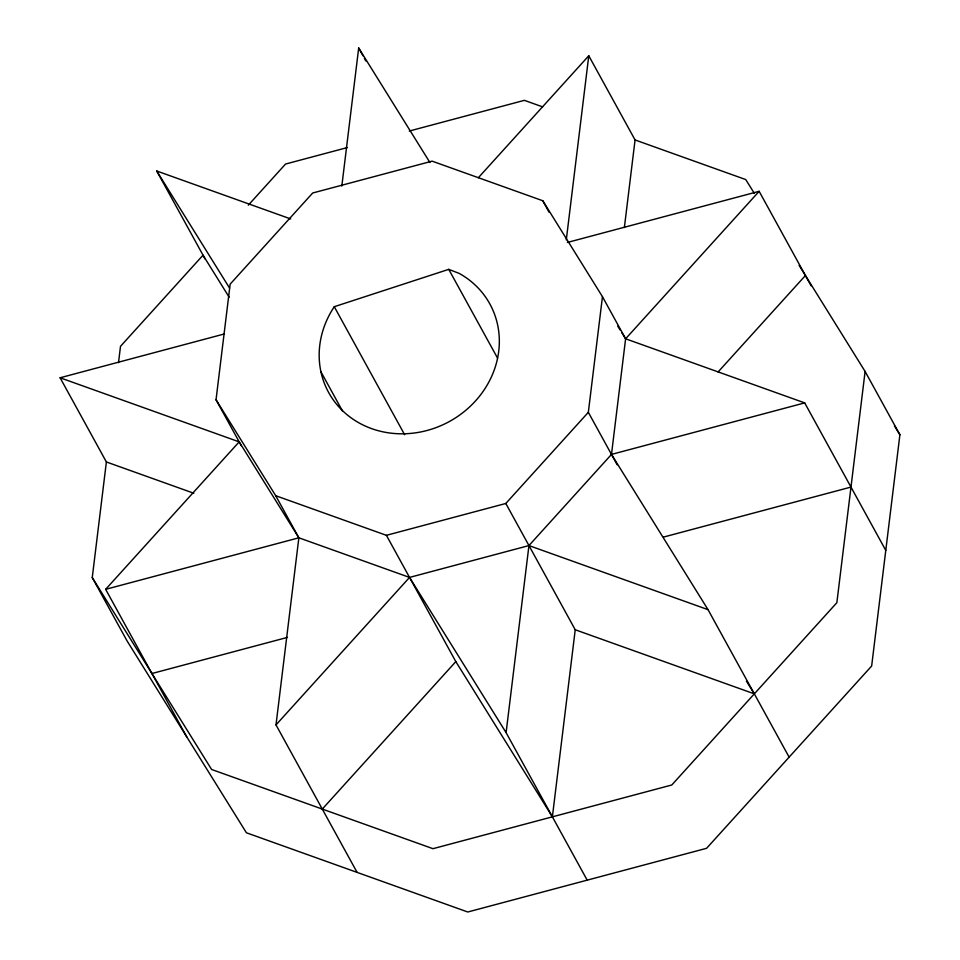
<?xml version="1.0" encoding="UTF-8"?>
<svg xmlns="http://www.w3.org/2000/svg" width="960" height="960" viewBox="0 0 960 960"><rect width="100%" height="100%" fill="white"/><g stroke="black" fill="none" stroke-linecap="round" stroke-linejoin="round"><path stroke-width="1.44" d="M799.14 265.404L865.104 371.448L899.904 434.76L871.656 666.012L706.596 848.304L467.772 912L246.408 832.776L127.056 640.896L92.256 577.584L106.38 461.964L60.096 377.772L224.472 333.924M118.512 362.64L120.504 346.332L203.028 255.192L229.152 297.18M241.32 445.752L216.036 399.768L230.16 284.136L312.696 192.996L432.108 161.148L542.784 200.748L602.46 296.7L625.608 338.796L611.484 454.416L528.948 545.568L409.536 577.416L276 724.896L357.096 872.388M276 724.896L298.86 537.804L275.712 495.708L216.036 399.768M341.82 186.084L358.692 48L429.924 162.516M587.184 880.152L506.1 732.648L528.948 545.568L708.036 609.66L789.132 757.152M566.292 239.88L588.78 55.764L635.064 139.956L624.372 227.556M275.712 495.708L386.4 535.32L505.812 503.472L588.336 412.32L602.46 296.7M505.812 503.472L575.232 629.76L552.384 816.84L455.82 661.608L386.4 535.32M865.104 371.448L836.856 602.7L671.796 784.992L432.972 848.688L211.608 769.476L92.256 577.584M248.328 205.164L285.564 164.04L347.424 147.54M186.732 736.836L105.648 589.332L239.184 441.864L298.86 537.804L409.536 577.416L506.1 732.648M478.344 177.732L588.78 55.764M621.684 332.484L625.608 338.796L759.144 191.316L811.104 285.84M322.284 809.076L455.82 661.608M718.08 371.976L805.428 275.508M334.272 306.708L448.752 269.352L459.18 273.396A91.968 83.556 -28.8 0 1 484.236 389.748A91.968 83.556 -28.8 0 1 359.316 423.06A91.968 83.556 -28.8 0 1 334.272 306.708L404.652 434.736M409.296 131.04L524.388 100.344L542.604 106.86M567.372 242.46L759.144 191.316M105.648 589.332L298.86 537.804M885.78 550.38L804.696 402.888L611.484 454.416L708.036 609.66M151.932 673.524L287.472 637.38M663.528 537.072L850.98 487.08M635.064 139.956L745.752 179.568L754.392 193.452M205.164 259.068L156.744 171L290.712 218.94M625.608 338.796L804.696 402.888M60.096 377.772L239.184 441.864M106.38 461.964L193.812 493.248M575.232 629.76L754.32 693.852L746.412 681.12M894.408 425.916L899.904 434.76M617.748 326.172L620.112 329.952M156.744 171L229.56 288.06M542.784 200.748L549.096 212.232M588.336 412.32L617.172 464.784M358.692 48L362.964 55.776M364.392 58.356L365.808 60.948M448.752 269.352L497.592 358.188M320.928 371.784L342.468 410.976"/></g></svg>
